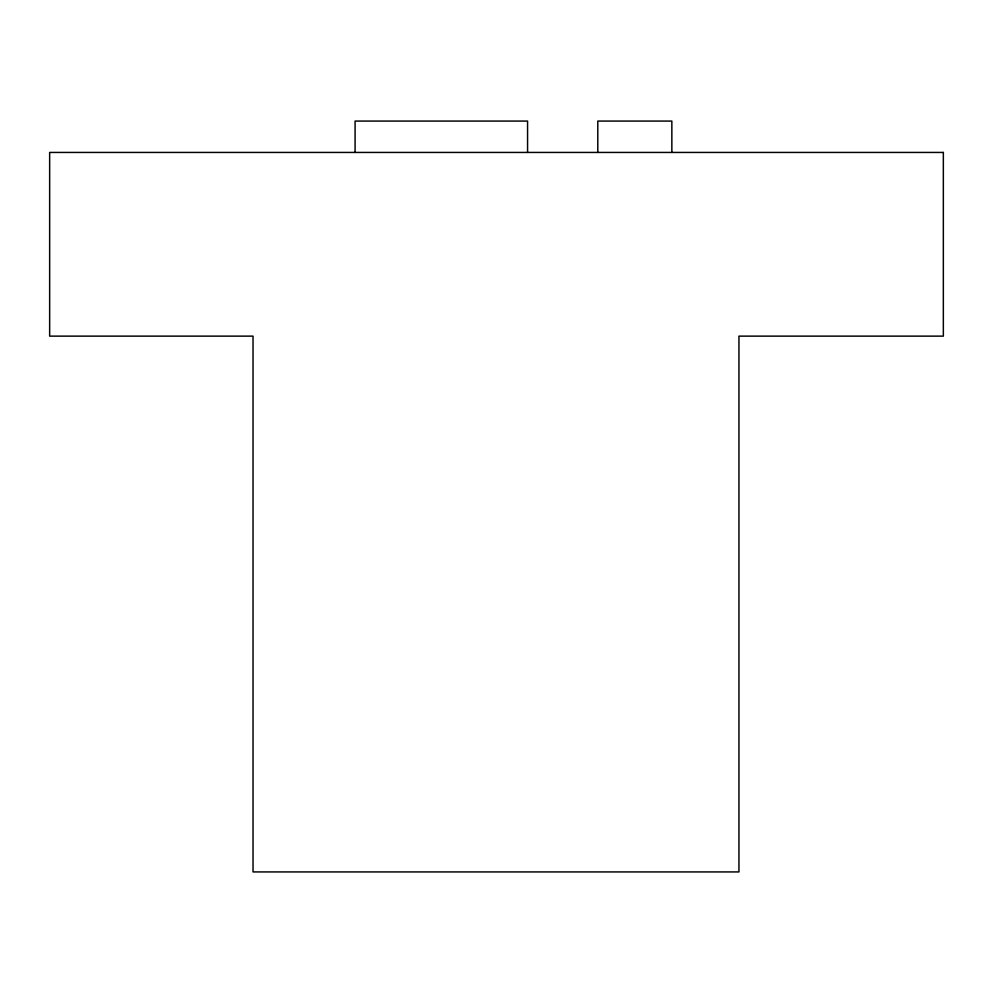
<?xml version="1.0" encoding="UTF-8"?>
<svg xmlns="http://www.w3.org/2000/svg" width="993" height="993" viewBox="0 0 993 993"><rect width="100%" height="100%" fill="white"/><g stroke="black" fill="none" stroke-linecap="round" stroke-linejoin="round"><path stroke-width="1.49" d="M671.851 152.438L671.851 121.072L597.798 121.072L597.798 152.438M527.568 152.438L527.568 121.072L355.084 121.072L355.084 152.438M943.35 152.438L49.65 152.438L49.65 336.13L253.029 336.13L253.029 871.928L738.941 871.928L738.941 336.13L943.35 336.13L943.35 152.438"/></g></svg>
